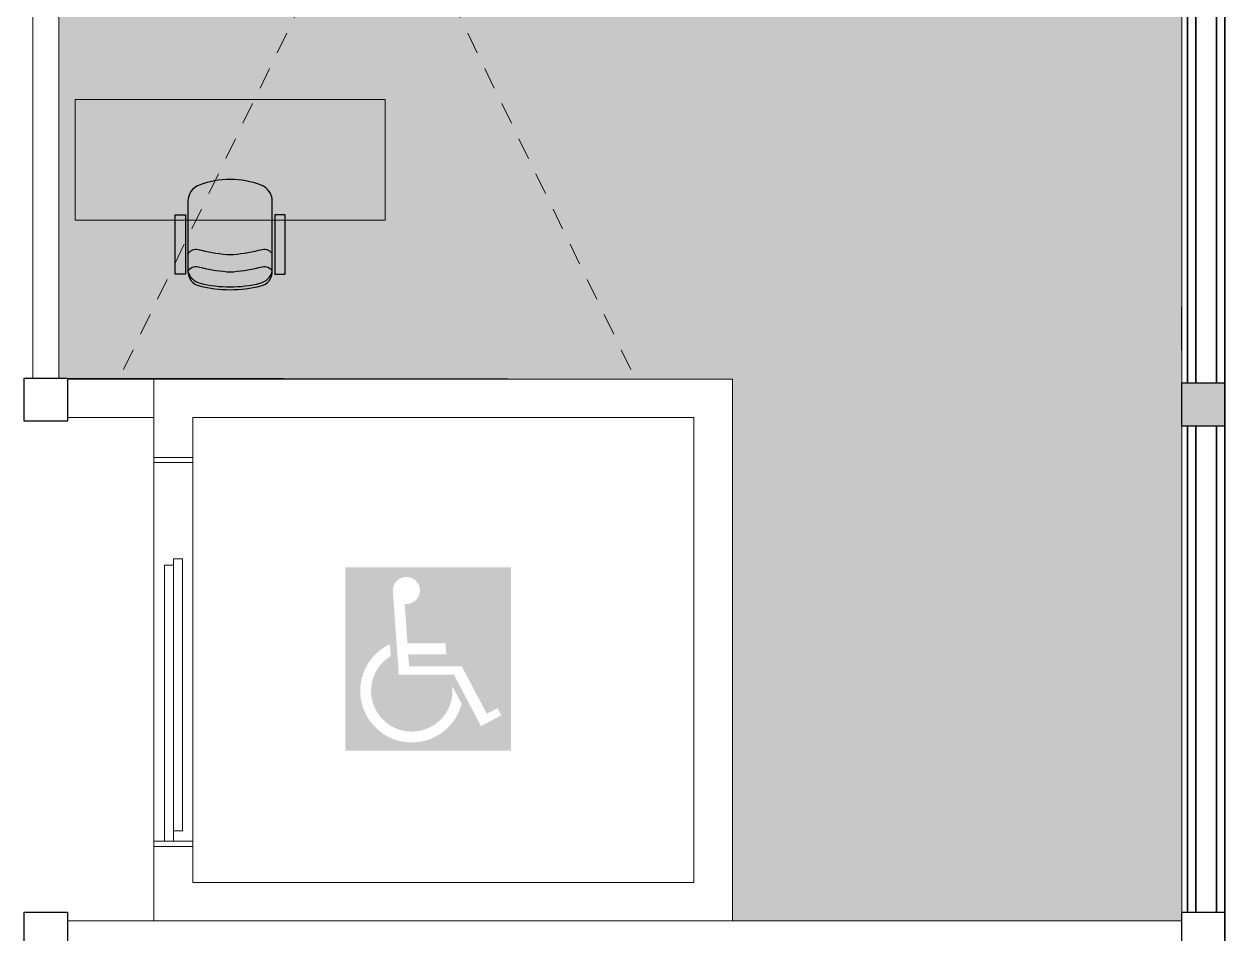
# Model space of a CAD drawing. Header units: metres. Extents: x 512 to 829, y -209 to 245.
# Drawn here: x 655.3 to 662.28, y -163.54 to -158.26 of the extents above; entities that cross this region are included whole.
import ezdxf

# ---------------------------------------------------------------- set-up
doc = ezdxf.new("R2010")
doc.units = ezdxf.units.M
doc.header["$LTSCALE"] = 0.508
doc.linetypes.add('HIDDEN', pattern=[0.375, 0.25, -0.125])
doc.layers.get('0').update_dxf_attribs({"lineweight": 15})
for name, color, linetype, lineweight in [('03', 3, 'Continuous', 15), ('ARQ-CAIX', 1, 'Continuous', 15), ('EQUIPAMENTO', 3, 'Continuous', 0), ('None', 7, 'Continuous', 5), ('PENA02', 7, 'Continuous', 15), ('ROTADEF', 253, 'Continuous', 15), ('USO-Capela', 201, 'Continuous', 15)]:
    doc.layers.add(name, color=color, linetype=linetype, lineweight=lineweight)
for name, color, linetype in [('ARQ-COR', 2, 'Continuous'), ('ARQ-CXO', 2, 'Continuous'), ('ARQ-LAYOUT', 7, 'HIDDEN'), ('ARQ-MOB-CAD', 250, 'Continuous'), ('PENA06', 6, 'Continuous')]:
    doc.layers.add(name, color=color, linetype=linetype)

# ---------------------------------------------------------------- blocks, each defined once
blk = doc.blocks.new('35S66S7401')
at = {"layer": 'ARQ-MOB-CAD'}
blk.add_lwpolyline([(-0.1801, 0.0827, 0.181476), (0.1801, 0.0827, 0.312558), (0.245, 0.1763), (0.245, 0.5838, 0.34754), (0.178, 0.6685, 0.059745), (0, 0.69, 0.059745), (-0.178, 0.6685, 0.34754), (-0.245, 0.5838), (-0.245, 0.1763, 0.312558)], format="xyb", close=True, dxfattribs=at)
for points in [[(0.245, 0.5838, 0.272556), (0.1742, 0.6526, 0.059776), (0, 0.6737, 0.059776), (-0.1742, 0.6526, 0.272556), (-0.245, 0.5838, 0.278118)], [(0.245, 0.5838, -0.342833), (0.1863, 0.5565, 0.037263), (0.0196, 0.5856, 0.049093), (-0.0196, 0.5856, 0.037263), (-0.1863, 0.5565, -0.342833), (-0.245, 0.5838)], [(0.245, 0.4836, -0.342833), (0.1863, 0.4564, 0.037263), (0.0196, 0.4854, 0.049093), (-0.0196, 0.4854, 0.037263), (-0.1863, 0.4564, -0.342833), (-0.245, 0.4836)]]:
    blk.add_lwpolyline(points, format="xyb", dxfattribs=at)
for points in [[(-0.26, 0.5994), (-0.32, 0.5994), (-0.32, 0.2544), (-0.26, 0.2544)], [(0.26, 0.5994), (0.32, 0.5994), (0.32, 0.2544), (0.26, 0.2544)]]:
    blk.add_lwpolyline(points, close=True, dxfattribs=at)

msp = doc.modelspace()

# ---------------------------------------------------------------- hatches: boundary and pattern name
at = {"layer": 'None', "linetype": 'Continuous', "lineweight": 0}
msp.add_hatch(color=255, dxfattribs=at).paths.add_polyline_path([(662.0245, -160.5953), (662.0245, -160.3438), (662.2759, -160.3438), (662.2759, -160.5953)])
at = {"layer": 'PENA02'}
h = msp.add_hatch(color=150, dxfattribs=at)
h.paths.add_polyline_path([(657.1687, -161.4147), (657.1686, -162.4784), (658.1298, -162.4786), (658.13, -161.4149)])
h.paths.add_polyline_path([(657.4453, -161.5599, -2.966045), (657.5132, -161.6269), (657.5296, -161.856), (657.7507, -161.856), (657.7552, -161.9191), (657.534, -161.9191), (657.5391, -161.99), (657.8453, -161.99), (657.9901, -162.2652), (658.0525, -162.232), (658.0747, -162.2737), (657.9565, -162.3367), (657.799, -162.0373), (657.4793, -162.0372)], flags=16)
h.paths.add_polyline_path([(657.4272, -161.8609, 1.570653), (657.8442, -162.208), (657.7894, -162.1037, -1.833984), (657.4321, -161.9297)])
at = {"layer": 'USO-Capela', "transparency": 33554559}
h = msp.add_hatch(color=256, dxfattribs=at)
h.dxf.hatch_style = 1
h.paths.add_polyline_path([(655.5045, -160.3151), (659.4169, -160.3211), (659.4169, -163.468), (662.0245, -163.468), (662.0245, -151.7696), (655.5045, -151.7696)])

# ---------------------------------------------------------------- linework, layer by layer
at = {"linetype": 'HIDDEN'}
for p, q in [((657.3237, -157.2917), (655.8539, -160.3211)), ((657.3837, -157.2917), (658.8536, -160.3211))]:
    msp.add_line(p, q, dxfattribs=at)
at = {"layer": '03'}
for p, q in [((655.3536, -150.1634), (655.3536, -160.3151)), ((655.5045, -150.1986), (655.5045, -160.3151)), ((656.0575, -160.3211), (655.5548, -160.3211)), ((656.0575, -160.3211), (656.0575, -160.7761)), ((656.0575, -160.5449), (655.5548, -160.5449)), ((659.1931, -160.5449), (656.2839, -160.5449)), ((656.2839, -160.5449), (656.2839, -160.7761)), ((659.1931, -163.2442), (659.1931, -160.5449)), ((656.0575, -163.0355), (656.0575, -163.468)), ((656.2839, -163.0355), (656.2839, -163.2442)), ((656.2839, -163.2442), (659.1931, -163.2442)), ((662.0245, -163.468), (655.5548, -163.468))]:
    msp.add_line(p, q, dxfattribs=at)
at = {"layer": 'ARQ-CAIX', "linetype": 'Continuous', "lineweight": 0}
msp.add_line((656.0575, -160.7761), (656.0575, -163.0355), dxfattribs=at)
for points in [[(656.0575, -160.7761), (656.2839, -160.7761)], [(656.0575, -163.0355), (656.2839, -163.0355), (656.2839, -160.7761)], [(656.2839, -160.8063), (656.0575, -160.8063)], [(656.1711, -161.4024), (656.1183, -161.4024), (656.1183, -163.0053)], [(656.1711, -162.9445), (656.2239, -162.9445), (656.2239, -161.3658), (656.1711, -161.3658)], [(656.1711, -163.0053), (656.1711, -161.3658)], [(656.2839, -163.0053), (656.0575, -163.0053)]]:
    msp.add_lwpolyline(points, dxfattribs=at)
at = {"layer": 'ARQ-COR', "color": 2, "ltscale": 0.1}
for p, q in [((662.2274, -157.6859), (662.2274, -160.3438)), ((662.2274, -160.3438), (662.2274, -157.6859)), ((662.2759, -157.6859), (662.2759, -160.3438)), ((662.2759, -160.3438), (662.2759, -157.6859)), ((662.2274, -160.5953), (662.2274, -163.4177)), ((662.2274, -163.4177), (662.2274, -160.5953)), ((662.2759, -160.5953), (662.2759, -163.4177)), ((662.2759, -163.4177), (662.2759, -160.5953))]:
    msp.add_line(p, q, dxfattribs=at)
at = {"layer": 'ARQ-CXO', "color": 2, "ltscale": 0.1}
for p, q in [((662.0577, -157.6859), (662.0577, -160.3438)), ((662.0577, -160.3438), (662.0577, -157.6859)), ((662.1062, -157.6859), (662.1062, -160.3438)), ((662.1062, -160.3438), (662.1062, -157.6859)), ((662.0577, -160.5953), (662.0577, -163.4177)), ((662.0577, -163.4177), (662.0577, -160.5953)), ((662.1062, -160.5953), (662.1062, -163.4177)), ((662.1062, -163.4177), (662.1062, -160.5953))]:
    msp.add_line(p, q, dxfattribs=at)
at = {"layer": 'EQUIPAMENTO', "color": 7, "linetype": 'Continuous', "lineweight": 5}
msp.add_lwpolyline([(655.5999, -158.6987), (655.5999, -159.3987), (657.3999, -159.3987), (657.3999, -158.6987)], close=True, dxfattribs=at)
at = {"layer": 'None', "color": 7, "linetype": 'Continuous', "lineweight": 25}
for p, q in [((662.0245, -160.156), (662.0245, -159.9045)), ((662.2759, -160.5953), (662.2759, -160.3438)), ((662.0245, -163.6692), (662.0245, -163.4177)), ((662.2759, -163.6692), (662.2759, -163.4177))]:
    msp.add_line(p, q, dxfattribs=at)
msp.add_lwpolyline([(662.0245, -160.5953), (662.0245, -160.3438), (662.2759, -160.3438), (662.2759, -160.5953)], close=True, dxfattribs=at)
at = {"layer": 'PENA06'}
for points in [[(655.3033, -160.5666), (655.3033, -160.3151), (655.5548, -160.3151), (655.5548, -160.5666)], [(655.3033, -163.6692), (655.3033, -163.4177), (655.5548, -163.4177), (655.5548, -163.6692)], [(662.0245, -163.6692), (662.0245, -163.4177), (662.2759, -163.4177), (662.2759, -163.6692)]]:
    msp.add_lwpolyline(points, close=True, dxfattribs=at)
at = {"layer": 'ROTADEF', "color": 7, "linetype": 'Continuous', "lineweight": 5}
for p, q in [((659.4169, -160.3211), (656.0601, -160.3211)), ((659.4169, -163.468), (659.4169, -160.3211)), ((659.1931, -160.5449), (656.2839, -160.5449)), ((656.2839, -160.5449), (656.2839, -160.7761))]:
    msp.add_line(p, q, dxfattribs=at)
at = {"layer": 'USO-Capela', "flags": 128}
msp.add_lwpolyline([(655.5045, -160.3151), (659.4169, -160.3211), (659.4169, -163.468), (662.0245, -163.468), (662.0245, -151.7696), (655.5045, -151.7696)], close=True, dxfattribs=at)

# ---------------------------------------------------------------- block references
at = {"layer": 'ARQ-LAYOUT', "rotation": 179.9999999999999}
msp.add_blockref('35S66S7401', (656.4999, -159.1123), dxfattribs=at)

doc.saveas('drawing.dxf')
